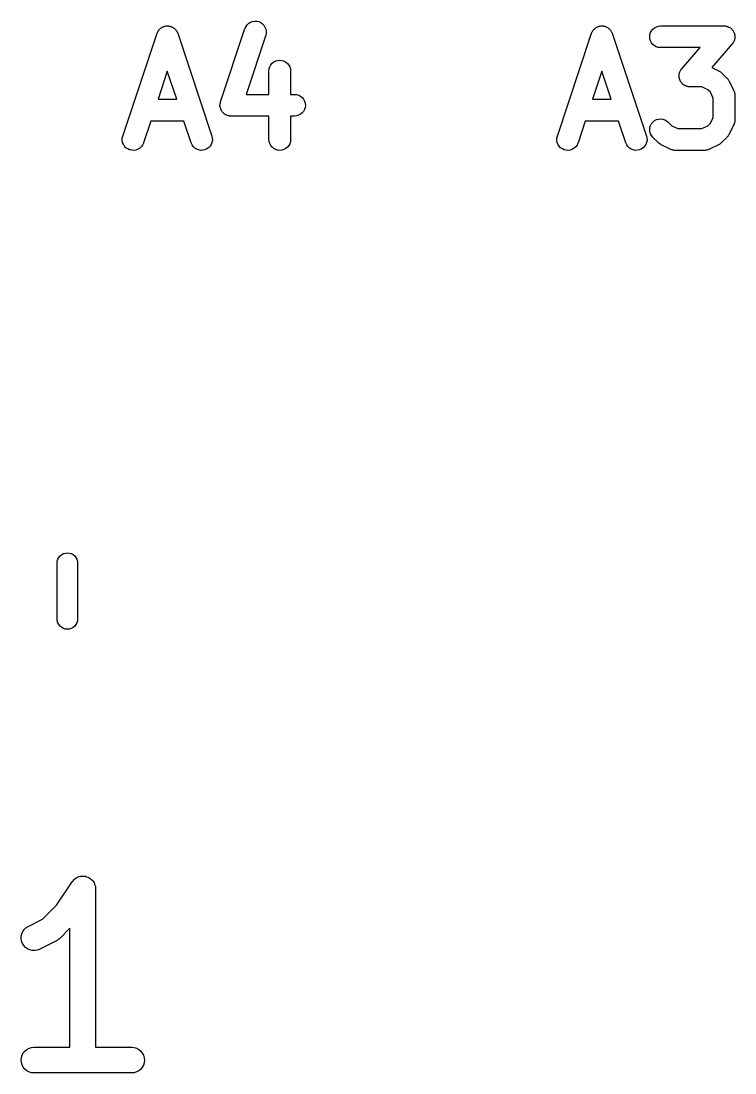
# Model space of a CAD drawing. Extents: x 100.6 to 144.5, y -108 to -92.
# Drawn here: x 122.54 to 126.71, y -99.63 to -93.48 of the extents above; entities that cross this region are included whole.
import ezdxf

# ---------------------------------------------------------------- set-up
doc = ezdxf.new("R2010")
doc.units = 0
doc.header["$MEASUREMENT"] = 0
doc.layers.add('BLACK', color=7, linetype='CONTINUOUS')

msp = doc.modelspace()

# ---------------------------------------------------------------- linework, layer by layer
at = {"layer": 'BLACK', "linetype": 'CONTINUOUS'}
for p, q in [((123.854, -93.5147), (123.861, -93.5047)), ((123.861, -93.5047), (123.87, -93.4963)), ((123.87, -93.4963), (123.881, -93.4898)), ((123.881, -93.4898), (123.892, -93.4855)), ((123.892, -93.4855), (123.905, -93.4835)), ((123.905, -93.4835), (123.917, -93.4839)), ((123.917, -93.4839), (123.929, -93.4868)), ((123.929, -93.4868), (123.94, -93.4919)), ((123.94, -93.4919), (123.95, -93.4991)), ((123.95, -93.4991), (123.959, -93.5081)), ((123.959, -93.5081), (123.965, -93.5187)), ((123.134, -94.1553), (123.334, -93.5553)), ((123.334, -93.5545), (123.336, -93.5505)), ((123.334, -93.5553), (123.334, -93.5545)), ((123.336, -93.5505), (123.338, -93.5464)), ((123.338, -93.5464), (123.339, -93.5449)), ((123.339, -93.5449), (123.34, -93.5433)), ((123.34, -93.5433), (123.342, -93.5397)), ((123.342, -93.5397), (123.344, -93.536)), ((123.344, -93.536), (123.346, -93.5347)), ((123.346, -93.5347), (123.347, -93.5332)), ((123.347, -93.5332), (123.35, -93.5303)), ((123.35, -93.5303), (123.353, -93.5271)), ((123.353, -93.5271), (123.355, -93.5261)), ((123.355, -93.5261), (123.356, -93.5248)), ((123.356, -93.5248), (123.36, -93.5225)), ((123.36, -93.5225), (123.363, -93.52)), ((123.363, -93.52), (123.365, -93.5193)), ((123.365, -93.5193), (123.366, -93.5183)), ((123.366, -93.5183), (123.371, -93.5168)), ((123.371, -93.5168), (123.375, -93.515)), ((123.375, -93.515), (123.376, -93.5147)), ((123.376, -93.5147), (123.378, -93.514)), ((123.378, -93.514), (123.382, -93.5133)), ((123.382, -93.5133), (123.387, -93.5124)), ((123.387, -93.5124), (123.389, -93.5123)), ((123.389, -93.5123), (123.39, -93.5121)), ((123.39, -93.5121), (123.395, -93.5122)), ((123.395, -93.5122), (123.399, -93.5121)), ((123.399, -93.5121), (123.401, -93.5124)), ((123.401, -93.5124), (123.403, -93.5125)), ((123.403, -93.5125), (123.407, -93.5135)), ((123.407, -93.5135), (123.411, -93.5143)), ((123.411, -93.5143), (123.413, -93.5149)), ((123.413, -93.5149), (123.415, -93.5153)), ((123.415, -93.5153), (123.419, -93.5172)), ((123.419, -93.5172), (123.423, -93.5187)), ((123.423, -93.5187), (123.424, -93.5197)), ((123.424, -93.5197), (123.426, -93.5205)), ((123.426, -93.5205), (123.43, -93.523)), ((123.43, -93.523), (123.433, -93.5254)), ((123.433, -93.5254), (123.435, -93.5266)), ((123.435, -93.5266), (123.436, -93.5277)), ((123.436, -93.5277), (123.439, -93.5309)), ((123.439, -93.5309), (123.442, -93.5339)), ((123.442, -93.5339), (123.443, -93.5354)), ((123.443, -93.5354), (123.445, -93.5367)), ((123.445, -93.5367), (123.447, -93.5404)), ((123.447, -93.5404), (123.449, -93.544)), ((123.449, -93.544), (123.45, -93.5457)), ((123.45, -93.5457), (123.451, -93.5472)), ((123.451, -93.5472), (123.453, -93.5513)), ((123.453, -93.5513), (123.455, -93.5553)), ((123.455, -93.5553), (123.655, -94.1553)), ((123.705, -93.9553), (123.848, -93.5268)), ((123.848, -93.5268), (123.849, -93.5259)), ((123.849, -93.5259), (123.854, -93.5147)), ((123.969, -93.5669), (123.854, -93.9119)), ((123.965, -93.5187), (123.97, -93.5302)), ((123.972, -93.5549), (123.969, -93.5669)), ((123.97, -93.5302), (123.972, -93.5425)), ((123.972, -93.5425), (123.972, -93.5549)), ((125.674, -94.1553), (125.874, -93.5553)), ((125.874, -93.5545), (125.876, -93.5505)), ((125.874, -93.5553), (125.874, -93.5545)), ((125.876, -93.5505), (125.878, -93.5464)), ((125.878, -93.5464), (125.879, -93.5449)), ((125.879, -93.5449), (125.88, -93.5433)), ((125.88, -93.5433), (125.882, -93.5397)), ((125.882, -93.5397), (125.884, -93.536)), ((125.884, -93.536), (125.886, -93.5347)), ((125.886, -93.5347), (125.887, -93.5332)), ((125.887, -93.5332), (125.89, -93.5303)), ((125.89, -93.5303), (125.893, -93.5271)), ((125.893, -93.5271), (125.895, -93.5261)), ((125.895, -93.5261), (125.896, -93.5248)), ((125.896, -93.5248), (125.9, -93.5225)), ((125.9, -93.5225), (125.903, -93.52)), ((125.903, -93.52), (125.905, -93.5193)), ((125.905, -93.5193), (125.906, -93.5183)), ((125.906, -93.5183), (125.911, -93.5168)), ((125.911, -93.5168), (125.915, -93.515)), ((125.915, -93.515), (125.916, -93.5147)), ((125.916, -93.5147), (125.918, -93.514)), ((125.918, -93.514), (125.922, -93.5133)), ((125.922, -93.5133), (125.927, -93.5124)), ((125.927, -93.5124), (125.929, -93.5123)), ((125.929, -93.5123), (125.93, -93.5121)), ((125.93, -93.5121), (125.935, -93.5122)), ((125.935, -93.5122), (125.939, -93.5121)), ((125.939, -93.5121), (125.941, -93.5124)), ((125.941, -93.5124), (125.943, -93.5125)), ((125.943, -93.5125), (125.947, -93.5135)), ((125.947, -93.5135), (125.951, -93.5143)), ((125.951, -93.5143), (125.953, -93.5149)), ((125.953, -93.5149), (125.955, -93.5153)), ((125.955, -93.5153), (125.959, -93.5172)), ((125.959, -93.5172), (125.963, -93.5187)), ((125.963, -93.5187), (125.964, -93.5197)), ((125.964, -93.5197), (125.966, -93.5205)), ((125.966, -93.5205), (125.97, -93.523)), ((125.97, -93.523), (125.973, -93.5254)), ((125.973, -93.5254), (125.975, -93.5266)), ((125.975, -93.5266), (125.976, -93.5277)), ((125.976, -93.5277), (125.979, -93.5309)), ((125.979, -93.5309), (125.982, -93.5339)), ((125.982, -93.5339), (125.983, -93.5354)), ((125.983, -93.5354), (125.985, -93.5367)), ((125.985, -93.5367), (125.987, -93.5404)), ((125.987, -93.5404), (125.989, -93.544)), ((125.989, -93.544), (125.99, -93.5457)), ((125.99, -93.5457), (125.991, -93.5472)), ((125.991, -93.5472), (125.993, -93.5513)), ((125.993, -93.5513), (125.995, -93.5553)), ((125.995, -93.5553), (126.195, -94.1553)), ((126.214, -93.575), (126.215, -93.5627)), ((126.215, -93.5627), (126.219, -93.5508)), ((126.219, -93.5508), (126.224, -93.5399)), ((126.224, -93.5399), (126.232, -93.5304)), ((126.232, -93.5304), (126.242, -93.5225)), ((126.242, -93.5225), (126.253, -93.5167)), ((126.253, -93.5167), (126.265, -93.5131)), ((126.265, -93.5131), (126.277, -93.5119)), ((126.277, -93.5119), (126.649, -93.5119)), ((126.649, -93.5119), (126.653, -93.5124)), ((126.649, -93.5119), (126.649, -93.5119)), ((126.653, -93.5124), (126.657, -93.5125)), ((126.657, -93.5125), (126.66, -93.5131)), ((126.66, -93.5131), (126.662, -93.5133)), ((126.662, -93.5133), (126.666, -93.5145)), ((126.666, -93.5145), (126.669, -93.5155)), ((126.669, -93.5155), (126.671, -93.5164)), ((126.671, -93.5164), (126.674, -93.5171)), ((126.674, -93.5171), (126.677, -93.519)), ((126.677, -93.519), (126.681, -93.5206)), ((126.681, -93.5206), (126.682, -93.522)), ((126.682, -93.522), (126.684, -93.523)), ((126.684, -93.523), (126.687, -93.5256)), ((126.687, -93.5256), (126.691, -93.5279)), ((126.691, -93.5279), (126.692, -93.5296)), ((126.692, -93.5296), (126.694, -93.531)), ((126.694, -93.531), (126.696, -93.5341)), ((126.696, -93.5341), (126.699, -93.537)), ((126.699, -93.537), (126.7, -93.5389)), ((126.7, -93.5389), (126.702, -93.5407)), ((126.702, -93.5407), (126.704, -93.5442)), ((126.704, -93.5442), (126.706, -93.5476)), ((126.706, -93.5476), (126.706, -93.5497)), ((126.706, -93.5497), (126.707, -93.5516)), ((126.707, -93.5516), (126.709, -93.5555)), ((126.709, -93.5555), (126.71, -93.5592)), ((126.71, -93.5592), (126.71, -93.5614)), ((126.71, -93.5614), (126.711, -93.5635)), ((126.711, -93.5635), (126.711, -93.5675)), ((126.711, -93.5675), (126.712, -93.5714)), ((126.712, -93.5714), (126.712, -93.5737)), ((126.215, -93.5873), (126.214, -93.575)), ((126.218, -93.5992), (126.215, -93.5873)), ((126.224, -93.6102), (126.218, -93.5992)), ((126.232, -93.6199), (126.224, -93.6102)), ((126.241, -93.6278), (126.232, -93.6199)), ((126.252, -93.6338), (126.241, -93.6278)), ((126.696, -93.6172), (126.577, -93.7541)), ((126.699, -93.614), (126.696, -93.6172)), ((126.701, -93.6109), (126.699, -93.614)), ((126.702, -93.609), (126.701, -93.6109)), ((126.704, -93.6072), (126.702, -93.609)), ((126.705, -93.6035), (126.704, -93.6072)), ((126.707, -93.6), (126.705, -93.6035)), ((126.708, -93.5979), (126.707, -93.6)), ((126.709, -93.5959), (126.708, -93.5979)), ((126.71, -93.592), (126.709, -93.5959)), ((126.711, -93.5882), (126.71, -93.592)), ((126.712, -93.5838), (126.711, -93.586)), ((126.711, -93.586), (126.711, -93.5882)), ((126.712, -93.5737), (126.712, -93.5759)), ((126.712, -93.5759), (126.712, -93.5798)), ((126.712, -93.5798), (126.712, -93.5838)), ((126.264, -93.6375), (126.252, -93.6338)), ((126.276, -93.6389), (126.264, -93.6375)), ((126.277, -93.6389), (126.276, -93.6389)), ((126.509, -93.6389), (126.277, -93.6389)), ((126.401, -93.7622), (126.509, -93.6389)), ((123.989, -93.7622), (123.993, -93.7504)), ((123.993, -93.7504), (123.999, -93.7396)), ((123.999, -93.7396), (124.007, -93.7301)), ((124.007, -93.7301), (124.017, -93.7223)), ((124.017, -93.7223), (124.028, -93.7166)), ((124.028, -93.7166), (124.04, -93.7131)), ((124.04, -93.7131), (124.052, -93.7119)), ((124.052, -93.7119), (124.064, -93.7132)), ((124.064, -93.7132), (124.076, -93.7169)), ((124.076, -93.7169), (124.087, -93.7228)), ((124.087, -93.7228), (124.096, -93.7307)), ((124.096, -93.7307), (124.104, -93.7403)), ((124.104, -93.7403), (124.11, -93.7512)), ((124.11, -93.7512), (124.114, -93.7631)), ((126.577, -93.7541), (126.62, -93.7758)), ((123.394, -93.7762), (123.34, -93.9405)), ((123.449, -93.9405), (123.394, -93.7762)), ((123.988, -93.7745), (123.989, -93.7622)), ((123.988, -93.7754), (123.988, -93.7745)), ((123.988, -93.9119), (123.988, -93.7754)), ((124.114, -93.7631), (124.115, -93.7754)), ((124.115, -93.7754), (124.115, -93.9119)), ((125.934, -93.7762), (125.88, -93.9405)), ((125.989, -93.9405), (125.934, -93.7762)), ((126.385, -93.7996), (126.386, -93.7956)), ((126.385, -93.8036), (126.385, -93.7996)), ((126.385, -93.8058), (126.385, -93.8036)), ((126.385, -93.808), (126.385, -93.8058)), ((126.386, -93.8119), (126.385, -93.808)), ((126.386, -93.7912), (126.388, -93.7874)), ((126.386, -93.7934), (126.386, -93.7912)), ((126.386, -93.7956), (126.386, -93.7934)), ((126.386, -93.8159), (126.386, -93.8119)), ((126.387, -93.818), (126.386, -93.8159)), ((126.388, -93.7836), (126.389, -93.7815)), ((126.388, -93.7874), (126.388, -93.7836)), ((126.389, -93.7815), (126.39, -93.7794)), ((126.39, -93.7794), (126.392, -93.7759)), ((126.392, -93.7759), (126.394, -93.7723)), ((126.394, -93.7723), (126.395, -93.7704)), ((126.395, -93.7704), (126.396, -93.7685)), ((126.396, -93.7685), (126.398, -93.7654)), ((126.398, -93.7654), (126.401, -93.7622)), ((126.62, -93.7758), (126.621, -93.7762)), ((126.621, -93.7762), (126.624, -93.7781)), ((126.624, -93.7781), (126.627, -93.7798)), ((126.627, -93.7798), (126.629, -93.7815)), ((126.629, -93.7815), (126.631, -93.7829)), ((126.631, -93.7829), (126.634, -93.7854)), ((126.634, -93.7854), (126.636, -93.7877)), ((126.636, -93.7877), (126.665, -93.8162)), ((126.665, -93.8162), (126.666, -93.8169)), ((126.666, -93.8169), (126.668, -93.8197)), ((126.387, -93.8202), (126.387, -93.818)), ((126.389, -93.824), (126.387, -93.8202)), ((126.39, -93.8278), (126.389, -93.824)), ((126.391, -93.8298), (126.39, -93.8278)), ((126.392, -93.8319), (126.391, -93.8298)), ((126.394, -93.8352), (126.392, -93.8319)), ((126.395, -93.8388), (126.394, -93.8352)), ((126.397, -93.8405), (126.395, -93.8388)), ((126.398, -93.8424), (126.397, -93.8405)), ((126.401, -93.8453), (126.398, -93.8424)), ((126.403, -93.8484), (126.401, -93.8453)), ((126.405, -93.8499), (126.403, -93.8484)), ((126.406, -93.8515), (126.405, -93.8499)), ((126.41, -93.8538), (126.406, -93.8515)), ((126.413, -93.8564), (126.41, -93.8538)), ((126.415, -93.8575), (126.413, -93.8564)), ((126.416, -93.8588), (126.415, -93.8575)), ((126.42, -93.8604), (126.416, -93.8588)), ((126.424, -93.8624), (126.42, -93.8604)), ((126.426, -93.863), (126.424, -93.8624)), ((126.428, -93.864), (126.426, -93.863)), ((126.432, -93.8649), (126.428, -93.864)), ((126.435, -93.8661), (126.432, -93.8649)), ((126.438, -93.8664), (126.435, -93.8661)), ((126.44, -93.8669), (126.438, -93.8664)), ((126.444, -93.867), (126.44, -93.8669)), ((126.448, -93.8675), (126.444, -93.867)), ((126.449, -93.8675), (126.448, -93.8675)), ((126.519, -93.8675), (126.449, -93.8675)), ((126.554, -93.8848), (126.519, -93.8675)), ((126.668, -93.8197), (126.67, -93.8223)), ((126.67, -93.8223), (126.672, -93.8245)), ((126.672, -93.8245), (126.673, -93.8266)), ((126.673, -93.8266), (126.675, -93.8297)), ((126.675, -93.8297), (126.677, -93.8327)), ((126.677, -93.8327), (126.705, -93.8899)), ((123.854, -93.9119), (123.988, -93.9119)), ((124.115, -93.9119), (124.137, -93.9119)), ((124.137, -93.9119), (124.138, -93.9119)), ((124.138, -93.9119), (124.15, -93.9133)), ((124.15, -93.9133), (124.162, -93.9171)), ((124.162, -93.9171), (124.173, -93.923)), ((124.173, -93.923), (124.183, -93.931)), ((124.183, -93.931), (124.19, -93.9407)), ((126.568, -93.8988), (126.554, -93.8848)), ((126.585, -93.9333), (126.568, -93.8988)), ((126.585, -94.0462), (126.585, -93.9333)), ((126.705, -93.8899), (126.706, -93.8907)), ((126.706, -93.8907), (126.706, -93.8924)), ((126.706, -93.8924), (126.707, -93.8941)), ((126.707, -93.8941), (126.709, -93.8983)), ((126.709, -93.8983), (126.71, -93.9023)), ((126.71, -93.9023), (126.71, -93.9042)), ((126.71, -93.9042), (126.711, -93.906)), ((126.711, -93.906), (126.711, -93.9103)), ((126.711, -93.9103), (126.712, -93.9146)), ((126.712, -93.9146), (126.712, -93.9164)), ((126.712, -93.9164), (126.712, -93.9183)), ((126.712, -93.9183), (126.712, -94.0611)), ((123.34, -93.9405), (123.449, -93.9405)), ((123.702, -93.975), (123.703, -93.9712)), ((123.702, -93.9774), (123.702, -93.975)), ((123.702, -93.9798), (123.702, -93.9774)), ((123.703, -93.9836), (123.702, -93.9798)), ((123.703, -93.9651), (123.704, -93.9627)), ((123.703, -93.9674), (123.703, -93.9651)), ((123.703, -93.9712), (123.703, -93.9674)), ((123.703, -93.9873), (123.703, -93.9836)), ((123.704, -93.9897), (123.703, -93.9873)), ((123.704, -93.9627), (123.705, -93.959)), ((123.704, -93.992), (123.704, -93.9897)), ((123.706, -93.9956), (123.704, -93.992)), ((123.705, -93.959), (123.705, -93.9553)), ((123.707, -93.9992), (123.706, -93.9956)), ((123.708, -94.0014), (123.707, -93.9992)), ((123.709, -94.0036), (123.708, -94.0014)), ((124.19, -93.9407), (124.196, -93.9516)), ((124.196, -94), (124.19, -94.0109)), ((124.196, -93.9516), (124.2, -93.9635)), ((124.199, -93.9882), (124.196, -94)), ((124.201, -93.9759), (124.199, -93.9882)), ((124.2, -93.9635), (124.201, -93.9759)), ((125.88, -93.9405), (125.989, -93.9405)), ((123.711, -94.0068), (123.709, -94.0036)), ((123.713, -94.0102), (123.711, -94.0068)), ((123.714, -94.0121), (123.713, -94.0102)), ((123.715, -94.0141), (123.714, -94.0121)), ((123.718, -94.0169), (123.715, -94.0141)), ((123.72, -94.0199), (123.718, -94.0169)), ((123.722, -94.0214), (123.72, -94.0199)), ((123.724, -94.0232), (123.722, -94.0214)), ((123.727, -94.0254), (123.724, -94.0232)), ((123.73, -94.0278), (123.727, -94.0254)), ((123.732, -94.029), (123.73, -94.0278)), ((123.734, -94.0304), (123.732, -94.029)), ((123.737, -94.032), (123.734, -94.0304)), ((123.741, -94.0338), (123.737, -94.032)), ((123.743, -94.0345), (123.741, -94.0338)), ((123.745, -94.0355), (123.743, -94.0345)), ((123.749, -94.0364), (123.745, -94.0355)), ((123.753, -94.0375), (123.749, -94.0364)), ((123.755, -94.0378), (123.753, -94.0375)), ((123.757, -94.0384), (123.755, -94.0378)), ((123.761, -94.0385), (123.757, -94.0384)), ((123.765, -94.0389), (123.761, -94.0385)), ((123.766, -94.0389), (123.765, -94.0389)), ((123.988, -94.0389), (123.766, -94.0389)), ((123.988, -94.1754), (123.988, -94.0389)), ((124.137, -94.0389), (124.115, -94.0389)), ((124.115, -94.0389), (124.115, -94.1754)), ((124.149, -94.0377), (124.137, -94.0389)), ((124.161, -94.0341), (124.149, -94.0377)), ((124.172, -94.0283), (124.161, -94.0341)), ((124.182, -94.0205), (124.172, -94.0283)), ((124.19, -94.0109), (124.182, -94.0205)), ((126.242, -94.0653), (126.253, -94.0595)), ((126.253, -94.0595), (126.265, -94.056)), ((126.265, -94.056), (126.277, -94.0548)), ((126.277, -94.0548), (126.29, -94.056)), ((126.29, -94.056), (126.302, -94.0597)), ((126.302, -94.0597), (126.312, -94.0655)), ((126.568, -94.0807), (126.585, -94.0462)), ((126.712, -94.0611), (126.712, -94.062)), ((126.712, -94.062), (126.712, -94.0639)), ((123.297, -94.0675), (123.255, -94.1955)), ((123.491, -94.0675), (123.297, -94.0675)), ((123.534, -94.1955), (123.491, -94.0675)), ((125.837, -94.0675), (125.795, -94.1955)), ((126.031, -94.0675), (125.837, -94.0675)), ((126.074, -94.1955), (126.031, -94.0675)), ((126.214, -94.1176), (126.215, -94.1053)), ((126.215, -94.13), (126.214, -94.1176)), ((126.215, -94.1053), (126.219, -94.0935)), ((126.219, -94.0935), (126.225, -94.0826)), ((126.225, -94.0826), (126.233, -94.0731)), ((126.233, -94.0731), (126.242, -94.0653)), ((126.312, -94.0655), (126.322, -94.0734)), ((126.322, -94.0734), (126.343, -94.0947)), ((126.343, -94.0947), (126.378, -94.1119)), ((126.378, -94.1119), (126.519, -94.1119)), ((126.519, -94.1119), (126.554, -94.0947)), ((126.554, -94.0947), (126.568, -94.0807)), ((126.705, -94.0895), (126.677, -94.1467)), ((126.706, -94.0878), (126.705, -94.0895)), ((126.707, -94.0862), (126.706, -94.0878)), ((126.708, -94.082), (126.707, -94.0862)), ((126.71, -94.078), (126.708, -94.082)), ((126.711, -94.0743), (126.71, -94.0761)), ((126.71, -94.0761), (126.71, -94.078)), ((126.712, -94.0658), (126.711, -94.07)), ((126.711, -94.07), (126.711, -94.0743)), ((126.712, -94.0639), (126.712, -94.0658)), ((123.131, -94.1674), (123.134, -94.1553)), ((123.131, -94.1798), (123.131, -94.1674)), ((123.133, -94.192), (123.131, -94.1798)), ((123.655, -94.1553), (123.655, -94.1562)), ((123.655, -94.1562), (123.657, -94.1683)), ((123.658, -94.1807), (123.655, -94.1929)), ((123.657, -94.1683), (123.658, -94.1807)), ((123.989, -94.1878), (123.988, -94.1754)), ((124.115, -94.1763), (124.114, -94.1886)), ((124.115, -94.1754), (124.115, -94.1763)), ((125.671, -94.1674), (125.674, -94.1553)), ((125.671, -94.1798), (125.671, -94.1674)), ((125.673, -94.192), (125.671, -94.1798)), ((126.195, -94.1553), (126.195, -94.1562)), ((126.195, -94.1562), (126.197, -94.1683)), ((126.198, -94.1807), (126.195, -94.1929)), ((126.197, -94.1683), (126.198, -94.1807)), ((126.218, -94.1419), (126.215, -94.13)), ((126.224, -94.1529), (126.218, -94.1419)), ((126.232, -94.1626), (126.224, -94.1529)), ((126.232, -94.1632), (126.232, -94.1626)), ((126.261, -94.1918), (126.232, -94.1632)), ((126.665, -94.1632), (126.636, -94.1918)), ((126.667, -94.1604), (126.665, -94.1632)), ((126.67, -94.1579), (126.667, -94.1604)), ((126.671, -94.1557), (126.67, -94.1579)), ((126.673, -94.1536), (126.671, -94.1557)), ((126.674, -94.1505), (126.673, -94.1536)), ((126.676, -94.1475), (126.674, -94.1505)), ((126.677, -94.1467), (126.676, -94.1475)), ((123.137, -94.2036), (123.133, -94.192)), ((123.144, -94.2141), (123.137, -94.2036)), ((123.152, -94.2232), (123.144, -94.2141)), ((123.163, -94.2304), (123.152, -94.2232)), ((123.174, -94.2355), (123.163, -94.2304)), ((123.186, -94.2384), (123.174, -94.2355)), ((123.198, -94.2388), (123.186, -94.2384)), ((123.21, -94.2368), (123.198, -94.2388)), ((123.222, -94.2325), (123.21, -94.2368)), ((123.233, -94.226), (123.222, -94.2325)), ((123.242, -94.2176), (123.233, -94.226)), ((123.249, -94.2076), (123.242, -94.2176)), ((123.254, -94.1963), (123.249, -94.2076)), ((123.255, -94.1955), (123.254, -94.1963)), ((123.539, -94.2068), (123.534, -94.1955)), ((123.546, -94.2169), (123.539, -94.2068)), ((123.555, -94.2255), (123.546, -94.2169)), ((123.566, -94.2321), (123.555, -94.2255)), ((123.577, -94.2366), (123.566, -94.2321)), ((123.589, -94.2387), (123.577, -94.2366)), ((123.602, -94.2385), (123.589, -94.2387)), ((123.614, -94.2358), (123.602, -94.2385)), ((123.625, -94.2308), (123.614, -94.2358)), ((123.635, -94.2238), (123.625, -94.2308)), ((123.644, -94.2148), (123.635, -94.2238)), ((123.651, -94.2044), (123.644, -94.2148)), ((123.655, -94.1929), (123.651, -94.2044)), ((123.993, -94.1996), (123.989, -94.1878)), ((123.999, -94.2106), (123.993, -94.1996)), ((124.006, -94.2202), (123.999, -94.2106)), ((124.016, -94.2281), (124.006, -94.2202)), ((124.027, -94.234), (124.016, -94.2281)), ((124.039, -94.2376), (124.027, -94.234)), ((124.051, -94.2389), (124.039, -94.2376)), ((124.063, -94.2378), (124.051, -94.2389)), ((124.075, -94.2343), (124.063, -94.2378)), ((124.086, -94.2286), (124.075, -94.2343)), ((124.096, -94.2208), (124.086, -94.2286)), ((124.104, -94.2113), (124.096, -94.2208)), ((124.11, -94.2004), (124.104, -94.2113)), ((124.114, -94.1886), (124.11, -94.2004)), ((125.677, -94.2036), (125.673, -94.192)), ((125.684, -94.2141), (125.677, -94.2036)), ((125.692, -94.2232), (125.684, -94.2141)), ((125.703, -94.2304), (125.692, -94.2232)), ((125.714, -94.2355), (125.703, -94.2304)), ((125.726, -94.2384), (125.714, -94.2355)), ((125.738, -94.2388), (125.726, -94.2384)), ((125.75, -94.2368), (125.738, -94.2388)), ((125.762, -94.2325), (125.75, -94.2368)), ((125.773, -94.226), (125.762, -94.2325)), ((125.782, -94.2176), (125.773, -94.226)), ((125.789, -94.2076), (125.782, -94.2176)), ((125.794, -94.1963), (125.789, -94.2076)), ((125.795, -94.1955), (125.794, -94.1963)), ((126.079, -94.2068), (126.074, -94.1955)), ((126.086, -94.2169), (126.079, -94.2068)), ((126.095, -94.2255), (126.086, -94.2169)), ((126.106, -94.2321), (126.095, -94.2255)), ((126.117, -94.2366), (126.106, -94.2321)), ((126.129, -94.2387), (126.117, -94.2366)), ((126.142, -94.2385), (126.129, -94.2387)), ((126.154, -94.2358), (126.142, -94.2385)), ((126.165, -94.2308), (126.154, -94.2358)), ((126.175, -94.2238), (126.165, -94.2308)), ((126.184, -94.2148), (126.175, -94.2238)), ((126.191, -94.2044), (126.184, -94.2148)), ((126.195, -94.1929), (126.191, -94.2044)), ((126.264, -94.194), (126.261, -94.1918)), ((126.266, -94.1965), (126.264, -94.194)), ((126.268, -94.1979), (126.266, -94.1965)), ((126.27, -94.1996), (126.268, -94.1979)), ((126.274, -94.2013), (126.27, -94.1996)), ((126.277, -94.2033), (126.274, -94.2013)), ((126.277, -94.2037), (126.277, -94.2033)), ((126.334, -94.2322), (126.277, -94.2037)), ((126.336, -94.2329), (126.334, -94.2322)), ((126.338, -94.2338), (126.336, -94.2329)), ((126.342, -94.2351), (126.338, -94.2338)), ((126.346, -94.2367), (126.342, -94.2351)), ((126.348, -94.237), (126.346, -94.2367)), ((126.35, -94.2375), (126.348, -94.237)), ((126.354, -94.238), (126.35, -94.2375)), ((126.358, -94.2388), (126.354, -94.238)), ((126.36, -94.2387), (126.358, -94.2388)), ((126.362, -94.2389), (126.36, -94.2387)), ((126.363, -94.2389), (126.362, -94.2389)), ((126.534, -94.2389), (126.363, -94.2389)), ((126.536, -94.2387), (126.534, -94.2389)), ((126.538, -94.2388), (126.536, -94.2387)), ((126.542, -94.2381), (126.538, -94.2388)), ((126.547, -94.2377), (126.542, -94.2381)), ((126.548, -94.2372), (126.547, -94.2377)), ((126.55, -94.2369), (126.548, -94.2372)), ((126.554, -94.2354), (126.55, -94.2369)), ((126.558, -94.2341), (126.554, -94.2354)), ((126.56, -94.2333), (126.558, -94.2341)), ((126.562, -94.2326), (126.56, -94.2333)), ((126.563, -94.2322), (126.562, -94.2326)), ((126.62, -94.2037), (126.563, -94.2322)), ((126.623, -94.2018), (126.62, -94.2037)), ((126.626, -94.2001), (126.623, -94.2018)), ((126.628, -94.1985), (126.626, -94.2001)), ((126.63, -94.1971), (126.628, -94.1985)), ((126.633, -94.1946), (126.63, -94.1971)), ((126.636, -94.1924), (126.633, -94.1946)), ((126.636, -94.1918), (126.636, -94.1924)), ((122.75, -96.6468), (122.751, -96.638)), ((122.751, -96.638), (122.754, -96.6266)), ((122.754, -96.6266), (122.76, -96.6162)), ((122.76, -96.6162), (122.767, -96.6071)), ((122.767, -96.6071), (122.777, -96.5996)), ((122.777, -96.5996), (122.787, -96.594)), ((122.787, -96.594), (122.798, -96.5906)), ((122.798, -96.5906), (122.81, -96.5894)), ((122.81, -96.5894), (122.822, -96.5906)), ((122.822, -96.5906), (122.833, -96.594)), ((122.833, -96.594), (122.843, -96.5996)), ((122.843, -96.5996), (122.853, -96.6071)), ((122.853, -96.6071), (122.86, -96.6162)), ((122.86, -96.6162), (122.866, -96.6266)), ((122.866, -96.6266), (122.869, -96.638)), ((122.869, -96.638), (122.87, -96.6468)), ((122.75, -96.9782), (122.75, -96.6468)), ((122.87, -96.6468), (122.87, -96.9782)), ((122.751, -96.987), (122.75, -96.9782)), ((122.754, -96.9984), (122.751, -96.987)), ((122.76, -97.0088), (122.754, -96.9984)), ((122.767, -97.0179), (122.76, -97.0088)), ((122.86, -97.0088), (122.853, -97.0179)), ((122.866, -96.9984), (122.86, -97.0088)), ((122.869, -96.987), (122.866, -96.9984)), ((122.87, -96.9782), (122.869, -96.987)), ((122.777, -97.0254), (122.767, -97.0179)), ((122.787, -97.031), (122.777, -97.0254)), ((122.798, -97.0344), (122.787, -97.031)), ((122.81, -97.0356), (122.798, -97.0344)), ((122.822, -97.0344), (122.81, -97.0356)), ((122.833, -97.031), (122.822, -97.0344)), ((122.843, -97.0254), (122.833, -97.031)), ((122.853, -97.0179), (122.843, -97.0254)), ((122.859, -98.4896), (122.866, -98.4861)), ((122.866, -98.4861), (122.872, -98.4828)), ((122.872, -98.4828), (122.879, -98.4808)), ((122.872, -98.4828), (122.872, -98.4828)), ((122.872, -98.4828), (122.872, -98.4828)), ((122.879, -98.4808), (122.886, -98.4787)), ((122.886, -98.4787), (122.893, -98.4781)), ((122.886, -98.4787), (122.886, -98.4787)), ((122.886, -98.4787), (122.886, -98.4787)), ((122.893, -98.4781), (122.901, -98.4774)), ((122.901, -98.4774), (122.901, -98.4774)), ((122.901, -98.4774), (122.908, -98.4781)), ((122.901, -98.4774), (122.901, -98.4774)), ((122.908, -98.4781), (122.915, -98.4789)), ((122.915, -98.4789), (122.915, -98.4789)), ((122.915, -98.4789), (122.915, -98.4789)), ((122.915, -98.4789), (122.922, -98.4811)), ((122.922, -98.4811), (122.929, -98.4832)), ((122.929, -98.4832), (122.929, -98.4833)), ((122.929, -98.4833), (122.929, -98.4833)), ((122.929, -98.4833), (122.935, -98.4866)), ((122.935, -98.4866), (122.942, -98.4902)), ((122.746, -98.6475), (122.838, -98.5108)), ((122.838, -98.5099), (122.843, -98.5045)), ((122.838, -98.51), (122.838, -98.5099)), ((122.838, -98.5108), (122.838, -98.51)), ((122.838, -98.51), (122.838, -98.51)), ((122.838, -98.51), (122.838, -98.51)), ((122.843, -98.5045), (122.848, -98.4988)), ((122.848, -98.4987), (122.853, -98.4941)), ((122.848, -98.4988), (122.848, -98.4987)), ((122.848, -98.4988), (122.848, -98.4988)), ((122.853, -98.4941), (122.859, -98.4896)), ((122.859, -98.4896), (122.859, -98.4896)), ((122.859, -98.4896), (122.859, -98.4896)), ((122.942, -98.4902), (122.942, -98.4902)), ((122.942, -98.4902), (122.942, -98.4903)), ((122.942, -98.4903), (122.947, -98.4946)), ((122.947, -98.4946), (122.953, -98.4995)), ((122.953, -98.4995), (122.953, -98.4996)), ((122.953, -98.4996), (122.953, -98.4996)), ((122.953, -98.4996), (122.958, -98.5052)), ((122.958, -98.5052), (122.962, -98.5109)), ((122.962, -98.5109), (122.962, -98.5109)), ((122.962, -98.5109), (122.963, -98.511)), ((122.963, -98.511), (122.966, -98.5174)), ((122.966, -98.5174), (122.969, -98.5238)), ((122.969, -98.5238), (122.969, -98.5239)), ((122.969, -98.5239), (122.969, -98.5239)), ((122.969, -98.5239), (122.971, -98.5306)), ((122.971, -98.5306), (122.974, -98.5378)), ((122.974, -98.5378), (122.974, -98.5379)), ((122.974, -98.5379), (122.974, -98.5379)), ((122.974, -98.5379), (122.974, -98.5452)), ((122.974, -98.5452), (122.975, -98.5524)), ((122.975, -98.5524), (122.975, -99.4774)), ((122.665, -98.7288), (122.746, -98.6475)), ((122.581, -98.771), (122.665, -98.7288)), ((122.549, -98.8008), (122.558, -98.7889)), ((122.558, -98.7889), (122.568, -98.7788)), ((122.568, -98.7788), (122.581, -98.771)), ((122.825, -98.7811), (122.763, -98.8435)), ((122.825, -99.4774), (122.825, -98.7811)), ((122.539, -98.843), (122.54, -98.8284)), ((122.542, -98.8575), (122.539, -98.843)), ((122.54, -98.8284), (122.543, -98.8141)), ((122.543, -98.8141), (122.549, -98.8008)), ((122.747, -98.8553), (122.743, -98.8576)), ((122.75, -98.8534), (122.747, -98.8553)), ((122.753, -98.8514), (122.75, -98.8534)), ((122.755, -98.8498), (122.753, -98.8514)), ((122.759, -98.8469), (122.755, -98.8498)), ((122.762, -98.8442), (122.759, -98.8469)), ((122.763, -98.8435), (122.762, -98.8442)), ((122.547, -98.8712), (122.542, -98.8575)), ((122.555, -98.8836), (122.547, -98.8712)), ((122.565, -98.8943), (122.555, -98.8836)), ((122.577, -98.9029), (122.565, -98.8943)), ((122.59, -98.909), (122.577, -98.9029)), ((122.604, -98.9124), (122.59, -98.909)), ((122.619, -98.913), (122.604, -98.9124)), ((122.633, -98.9107), (122.619, -98.913)), ((122.647, -98.9056), (122.633, -98.9107)), ((122.648, -98.9052), (122.647, -98.9056)), ((122.743, -98.8576), (122.648, -98.9052)), ((122.541, -99.5373), (122.545, -99.5233)), ((122.545, -99.5233), (122.552, -99.5104)), ((122.552, -99.5104), (122.561, -99.4992)), ((122.561, -99.4992), (122.573, -99.4899)), ((122.573, -99.4899), (122.586, -99.483)), ((122.586, -99.483), (122.6, -99.4788)), ((122.6, -99.4788), (122.614, -99.4774)), ((122.614, -99.4774), (122.825, -99.4774)), ((122.975, -99.4774), (123.186, -99.4774)), ((123.186, -99.4774), (123.187, -99.4774)), ((123.187, -99.4774), (123.201, -99.479)), ((123.201, -99.479), (123.215, -99.4834)), ((123.215, -99.4834), (123.228, -99.4905)), ((123.228, -99.4905), (123.239, -99.4999)), ((123.239, -99.4999), (123.248, -99.5113)), ((123.248, -99.5113), (123.255, -99.5243)), ((123.255, -99.5243), (123.259, -99.5383)), ((122.539, -99.5519), (122.541, -99.5373)), ((122.541, -99.5664), (122.539, -99.5519)), ((122.545, -99.5805), (122.541, -99.5664)), ((122.552, -99.5934), (122.545, -99.5805)), ((123.255, -99.5814), (123.248, -99.5943)), ((123.259, -99.5675), (123.255, -99.5814)), ((123.259, -99.5383), (123.261, -99.5529)), ((123.261, -99.5529), (123.259, -99.5675)), ((122.561, -99.6049), (122.552, -99.5934)), ((122.572, -99.6143), (122.561, -99.6049)), ((122.585, -99.6213), (122.572, -99.6143)), ((122.599, -99.6257), (122.585, -99.6213)), ((122.613, -99.6274), (122.599, -99.6257)), ((122.614, -99.6274), (122.613, -99.6274)), ((123.186, -99.6274), (122.614, -99.6274)), ((123.2, -99.626), (123.186, -99.6274)), ((123.214, -99.6217), (123.2, -99.626)), ((123.227, -99.6148), (123.214, -99.6217)), ((123.239, -99.6056), (123.227, -99.6148)), ((123.248, -99.5943), (123.239, -99.6056))]:
    msp.add_line(p, q, dxfattribs=at)

doc.saveas('drawing.dxf')
